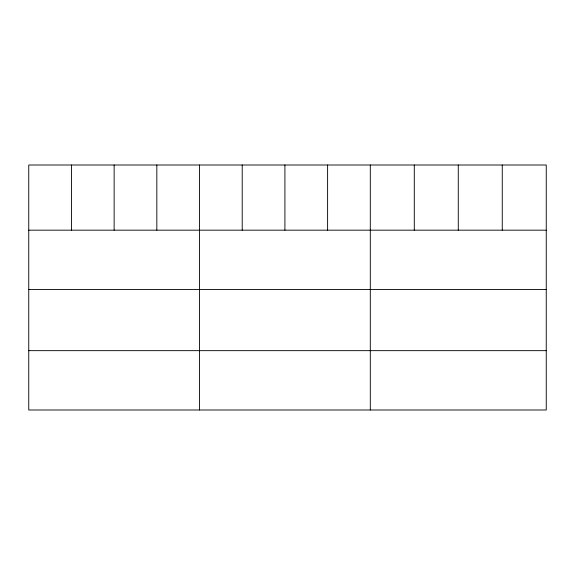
<?xml version="1.0" encoding="UTF-8"?>
<svg xmlns="http://www.w3.org/2000/svg" width="575" height="575" viewBox="0 0 575 575"><rect width="100%" height="100%" fill="white"/><g stroke="black" fill="none" stroke-linecap="round" stroke-linejoin="round"><path stroke-width="0.86" d="M546.25 230.173L546.25 409.997L28.75 409.997L28.75 165.003L546.25 165.003L546.25 230.173L28.75 230.173M28.75 289.512L546.25 289.512M28.75 350.657L546.25 350.657M502.262 165.003L502.262 230.173M458.275 165.003L458.275 230.173M414.287 165.003L414.287 230.173M370.3 165.003L370.3 409.997M327.606 165.003L327.606 230.173M284.912 165.003L284.912 230.173M242.219 165.003L242.219 230.173M199.525 165.003L199.525 409.997M156.831 165.003L156.831 230.173M114.138 165.003L114.138 230.173M71.444 165.003L71.444 230.173"/></g></svg>
